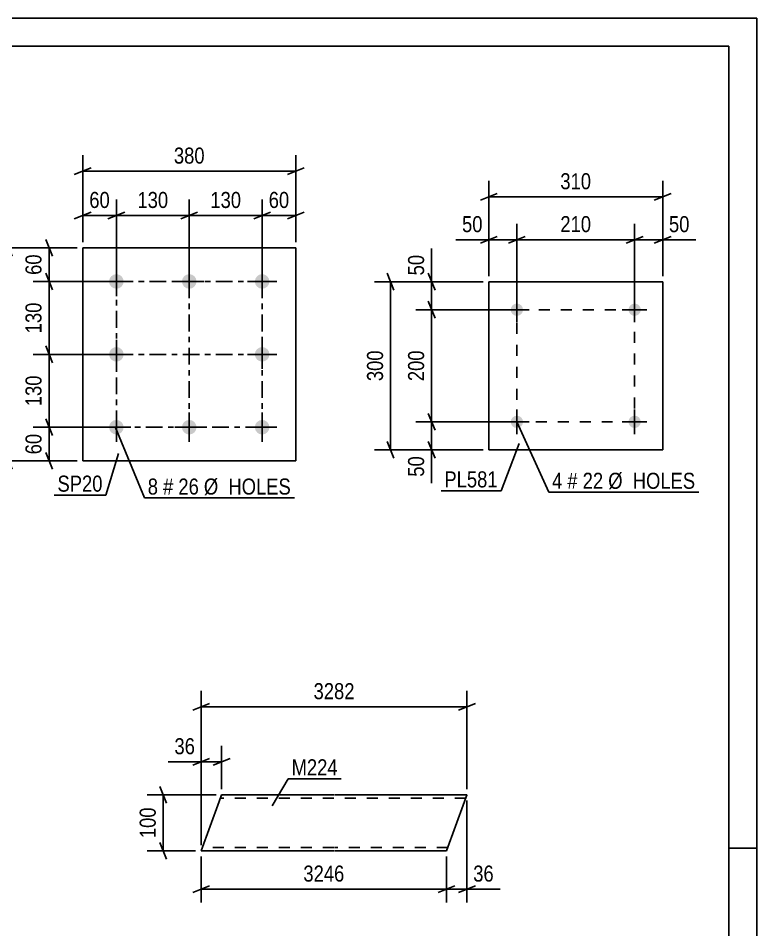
# Model space of a CAD drawing. Header units: millimetres. Extents: x 0 to 420, y 0 to 297.
# Drawn here: x 288.3 to 420, y 134.4 to 297 of the extents above; entities that cross this region are included whole.
import ezdxf

# ---------------------------------------------------------------- set-up
doc = ezdxf.new("R2010")
doc.units = ezdxf.units.MM
doc.linetypes.add('DXK_LINE_DOT2', pattern=[3.9198, 1.9599, -1.9599])
doc.linetypes.add('DXK_LINE_DOT3', pattern=[5.9187, 2.979, -0.9799, 0.9799, -0.9799])
doc.styles.add('Arial Narrow', font='ARIALN.TTF', dxfattribs={"height": 0.2})

# ---------------------------------------------------------------- blocks, each defined once
blk = doc.blocks.new('Unknown-122569099-1133')
at = {"color": 5, "linetype": 'Continuous'}
for p, q in [((420, 297), (0, 297)), ((420, 0), (420, 297)), ((415, 292), (5, 292)), ((415, 5), (415, 292)), ((420, 149), (415, 149))]:
    blk.add_line(p, q, dxfattribs=at)
blk = doc.blocks.new('Part-122569099-7438 - 7432')
at = {"color": 2, "linetype": 'Continuous'}
for p, q in [((337.79, 256.06), (299.79, 256.06)), ((299.79, 218.06), (299.79, 256.06)), ((337.79, 218.06), (337.79, 256.06)), ((337.79, 218.06), (299.79, 218.06))]:
    blk.add_line(p, q, dxfattribs=at)
blk = doc.blocks.new('Bolt-122569099-7471 - 7432')
at = {"linetype": 'Continuous'}
for points in [[(305.79, 251.36, -1), (305.79, 248.76, -1)], [(318.79, 251.36, -1), (318.79, 248.76, -1)], [(331.79, 251.36, -1), (331.79, 248.76, -1)], [(305.79, 238.36, -1), (305.79, 235.76, -1)], [(331.79, 238.36, -1), (331.79, 235.76, -1)], [(305.79, 225.36, -1), (305.79, 222.76, -1)], [(318.79, 225.36, -1), (318.79, 222.76, -1)], [(331.79, 225.36, -1), (331.79, 222.76, -1)]]:
    blk.add_hatch(color=1, dxfattribs=at).paths.add_polyline_path(points)
at = {"color": 1, "linetype": 'Continuous'}
for p, q in [((305.79, 252.66), (305.79, 247.46)), ((318.79, 252.66), (318.79, 247.46)), ((331.79, 252.66), (331.79, 247.46)), ((303.19, 250.06), (308.39, 250.06)), ((316.19, 250.06), (321.39, 250.06)), ((329.19, 250.06), (334.39, 250.06)), ((305.79, 239.66), (305.79, 234.46)), ((331.79, 239.66), (331.79, 234.46)), ((303.19, 237.06), (308.39, 237.06)), ((329.19, 237.06), (334.39, 237.06)), ((305.79, 226.66), (305.79, 221.46)), ((318.79, 226.66), (318.79, 221.46)), ((331.79, 226.66), (331.79, 221.46)), ((303.19, 224.06), (308.39, 224.06)), ((316.19, 224.06), (321.39, 224.06)), ((329.19, 224.06), (334.39, 224.06))]:
    blk.add_line(p, q, dxfattribs=at)
blk = doc.blocks.new('Part-122569099-7159 - 7153')
at = {"color": 2, "linetype": 'Continuous'}
for p, q in [((324.13, 157.32), (324.57, 158.52)), ((324.57, 158.52), (344.57, 158.52)), ((344.67, 158.52), (368.31, 158.52)), ((368.18, 158.17), (367.87, 157.32)), ((368.28, 158.43), (368.18, 158.17)), ((368.31, 158.52), (368.28, 158.43)), ((324.13, 157.32), (320.93, 148.52)), ((364.67, 148.52), (367.87, 157.32)), ((344.57, 148.52), (320.93, 148.52)), ((364.67, 148.52), (344.67, 148.52))]:
    blk.add_line(p, q, dxfattribs=at)
at = {"color": 7, "linetype": 'DXK_LINE_DOT2'}
for p, q in [((344.57, 157.92), (324.35, 157.92)), ((324.54, 158.43), (324.44, 158.17)), ((324.57, 158.52), (324.54, 158.43)), ((368.09, 157.92), (344.67, 157.92)), ((368.31, 158.52), (368.18, 158.17)), ((344.57, 149.12), (321.15, 149.12)), ((364.89, 149.12), (344.67, 149.12))]:
    blk.add_line(p, q, dxfattribs=at)
blk = doc.blocks.new('Part-122569099-1979 - 1925')
at = {"color": 2, "linetype": 'Continuous'}
for p, q in [((403.22, 250.02), (372.22, 250.02)), ((372.22, 250.02), (372.22, 220.02)), ((403.22, 220.02), (403.22, 250.02)), ((372.22, 220.02), (403.22, 220.02))]:
    blk.add_line(p, q, dxfattribs=at)
blk = doc.blocks.new('Bolt-122569099-1959 - 1925')
at = {"linetype": 'Continuous'}
for points in [[(378.32, 245.02, -1), (376.12, 245.02, -1)], [(399.32, 245.02, -1), (397.12, 245.02, -1)]]:
    blk.add_hatch(color=1, dxfattribs=at).paths.add_polyline_path(points)
at = {"color": 1, "linetype": 'Continuous'}
for p, q in [((377.22, 247.22), (377.22, 242.82)), ((398.22, 247.22), (398.22, 242.82)), ((375.02, 245.02), (379.42, 245.02)), ((396.02, 245.02), (400.42, 245.02))]:
    blk.add_line(p, q, dxfattribs=at)
blk = doc.blocks.new('Bolt-122569099-1964 - 1925')
at = {"linetype": 'Continuous'}
for points in [[(378.32, 225.02, -1), (376.12, 225.02, -1)], [(399.32, 225.02, -1), (397.12, 225.02, -1)]]:
    blk.add_hatch(color=1, dxfattribs=at).paths.add_polyline_path(points)
at = {"color": 1, "linetype": 'Continuous'}
for p, q in [((377.22, 227.22), (377.22, 222.82)), ((398.22, 227.22), (398.22, 222.82)), ((375.02, 225.02), (379.42, 225.02)), ((396.02, 225.02), (400.42, 225.02))]:
    blk.add_line(p, q, dxfattribs=at)
blk = doc.blocks.new('Rectangle-122569099-7558 - 7432')
at = {"color": 1, "linetype": 'DXK_LINE_DOT3'}
blk.add_lwpolyline([(305.79, 250.06), (331.79, 250.06), (331.79, 224.06), (305.79, 224.06), (305.79, 250.06)], close=True, dxfattribs=at)
blk = doc.blocks.new('Rectangle-122569099-2088 - 1925')
at = {"color": 1, "linetype": 'DXK_LINE_DOT2'}
blk.add_lwpolyline([(377.22, 245.02), (398.22, 245.02), (398.22, 225.02), (377.22, 225.02), (377.22, 245.02)], close=True, dxfattribs=at)
blk = doc.blocks.new('Line-122569099-7544 - 7432')
at = {"color": 1, "linetype": 'DXK_LINE_DOT3'}
blk.add_line((318.79, 250.06), (318.79, 224.06), dxfattribs=at)
blk = doc.blocks.new('Line-122569099-7551 - 7432')
at = {"color": 1, "linetype": 'DXK_LINE_DOT3'}
blk.add_line((305.79, 237.06), (331.79, 237.06), dxfattribs=at)
blk = doc.blocks.new('StraightDimension-122569099-7494 - 7432')
at = {"color": 7, "linetype": 'Continuous'}
for p, q in [((299.79, 257.06), (299.79, 264.66)), ((305.79, 251.06), (305.79, 264.66)), ((298.29, 261.21), (301.29, 262.41)), ((299.79, 261.81), (305.79, 261.81)), ((307.29, 262.41), (304.29, 261.21))]:
    blk.add_line(p, q, dxfattribs=at)
at = {"color": 0}
blk.add_wipeout([(305.22, 262.56), (305.22, 266.76), (300.36, 266.76), (300.36, 262.56)], dxfattribs=at)
at = {"color": 3, "style": 'Arial Narrow'}
blk.add_text('60', height=2.863, dxfattribs=at).set_placement((300.96, 263.16))
blk = doc.blocks.new('StraightDimension-122569099-7473 - 7432')
at = {"color": 7, "linetype": 'Continuous'}
for p, q in [((299.79, 257.06), (299.79, 272.57)), ((337.79, 257.06), (337.79, 272.57)), ((301.29, 270.32), (298.29, 269.12)), ((336.29, 269.12), (339.29, 270.32)), ((299.79, 269.72), (337.79, 269.72))]:
    blk.add_line(p, q, dxfattribs=at)
at = {"color": 0}
blk.add_wipeout([(322.13, 270.47), (322.13, 274.67), (315.45, 274.67), (315.45, 270.47)], dxfattribs=at)
at = {"color": 3, "style": 'Arial Narrow'}
blk.add_text('380', height=2.863, dxfattribs=at).set_placement((316.05, 271.07))
blk = doc.blocks.new('StraightDimension-122569099-7484 - 7432')
at = {"color": 7, "linetype": 'Continuous'}
for p, q in [((331.79, 251.06), (331.79, 264.66)), ((337.79, 257.06), (337.79, 264.66)), ((330.29, 261.21), (333.29, 262.41)), ((331.79, 261.81), (337.79, 261.81)), ((339.29, 262.41), (336.29, 261.21))]:
    blk.add_line(p, q, dxfattribs=at)
at = {"color": 0}
blk.add_wipeout([(337.22, 262.56), (337.22, 266.76), (332.36, 266.76), (332.36, 262.56)], dxfattribs=at)
at = {"color": 3, "style": 'Arial Narrow'}
blk.add_text('60', height=2.863, dxfattribs=at).set_placement((332.96, 263.16))
blk = doc.blocks.new('StraightDimension-122569099-7504 - 7432')
at = {"color": 7, "linetype": 'Continuous'}
for p, q in [((318.79, 251.06), (318.79, 264.66)), ((331.79, 251.06), (331.79, 264.66)), ((320.29, 262.41), (317.29, 261.21)), ((318.79, 261.81), (331.79, 261.81)), ((330.29, 261.21), (333.29, 262.41))]:
    blk.add_line(p, q, dxfattribs=at)
at = {"color": 0}
blk.add_wipeout([(328.63, 262.56), (328.63, 266.76), (321.95, 266.76), (321.95, 262.56)], dxfattribs=at)
at = {"color": 3, "style": 'Arial Narrow'}
blk.add_text('130', height=2.863, dxfattribs=at).set_placement((322.55, 263.16))
blk = doc.blocks.new('StraightDimension-122569099-7506 - 7432')
at = {"color": 7, "linetype": 'Continuous'}
for p, q in [((305.79, 251.06), (305.79, 264.66)), ((318.79, 251.06), (318.79, 264.66)), ((307.29, 262.41), (304.29, 261.21)), ((305.79, 261.81), (318.79, 261.81)), ((317.29, 261.21), (320.29, 262.41))]:
    blk.add_line(p, q, dxfattribs=at)
at = {"color": 0}
blk.add_wipeout([(315.63, 262.56), (315.63, 266.76), (308.95, 266.76), (308.95, 262.56)], dxfattribs=at)
at = {"color": 3, "style": 'Arial Narrow'}
blk.add_text('130', height=2.863, dxfattribs=at).set_placement((309.55, 263.16))
blk = doc.blocks.new('StraightDimension-122569099-7509 - 7432')
at = {"color": 7, "linetype": 'Continuous'}
for p, q in [((287.22, 254.56), (286.02, 257.56)), ((298.79, 256.06), (283.77, 256.06)), ((286.62, 218.06), (286.62, 256.06)), ((286.02, 219.56), (287.22, 216.56)), ((298.79, 218.06), (283.77, 218.06))]:
    blk.add_line(p, q, dxfattribs=at)
at = {"color": 0}
blk.add_wipeout([(285.87, 240.4), (281.67, 240.4), (281.67, 233.71), (285.87, 233.71)], dxfattribs=at)
at = {"color": 3, "style": 'Arial Narrow'}
blk.add_text('380', height=2.863, rotation=90.0002, dxfattribs=at).set_placement((285.27, 234.31))
blk = doc.blocks.new('StraightDimension-122569099-7520 - 7432')
at = {"color": 7, "linetype": 'Continuous'}
for p, q in [((293.19, 257.56), (294.39, 254.56)), ((298.79, 256.06), (290.94, 256.06)), ((293.79, 250.06), (293.79, 256.06)), ((294.39, 248.56), (293.19, 251.56)), ((304.79, 250.06), (290.94, 250.06))]:
    blk.add_line(p, q, dxfattribs=at)
at = {"color": 0}
blk.add_wipeout([(293.04, 255.48), (288.84, 255.48), (288.84, 250.63), (293.04, 250.63)], dxfattribs=at)
at = {"color": 3, "style": 'Arial Narrow'}
blk.add_text('60', height=2.863, rotation=90.0002, dxfattribs=at).set_placement((292.44, 251.23))
blk = doc.blocks.new('StraightDimension-122569099-7530 - 7432')
at = {"color": 7, "linetype": 'Continuous'}
for p, q in [((293.19, 225.56), (294.39, 222.56)), ((304.79, 224.06), (290.94, 224.06)), ((293.79, 218.06), (293.79, 224.06)), ((294.39, 216.56), (293.19, 219.56)), ((298.79, 218.06), (290.94, 218.06))]:
    blk.add_line(p, q, dxfattribs=at)
at = {"color": 0}
blk.add_wipeout([(293.04, 223.48), (288.84, 223.48), (288.84, 218.63), (293.04, 218.63)], dxfattribs=at)
at = {"color": 3, "style": 'Arial Narrow'}
blk.add_text('60', height=2.863, rotation=90.0002, dxfattribs=at).set_placement((292.44, 219.23))
blk = doc.blocks.new('StraightDimension-122569099-7540 - 7432')
at = {"color": 7, "linetype": 'Continuous'}
for p, q in [((294.39, 248.56), (293.19, 251.56)), ((304.79, 250.06), (290.94, 250.06)), ((293.79, 237.06), (293.79, 250.06)), ((293.19, 238.56), (294.39, 235.56)), ((304.79, 237.06), (290.94, 237.06))]:
    blk.add_line(p, q, dxfattribs=at)
at = {"color": 0}
blk.add_wipeout([(293.04, 246.9), (288.84, 246.9), (288.84, 240.21), (293.04, 240.21)], dxfattribs=at)
at = {"color": 3, "style": 'Arial Narrow'}
blk.add_text('130', height=2.863, rotation=90.0002, dxfattribs=at).set_placement((292.44, 240.81))
blk = doc.blocks.new('StraightDimension-122569099-7542 - 7432')
at = {"color": 7, "linetype": 'Continuous'}
for p, q in [((294.39, 235.56), (293.19, 238.56)), ((304.79, 237.06), (290.94, 237.06)), ((293.79, 224.06), (293.79, 237.06)), ((293.19, 225.56), (294.39, 222.56)), ((304.79, 224.06), (290.94, 224.06))]:
    blk.add_line(p, q, dxfattribs=at)
at = {"color": 0}
blk.add_wipeout([(293.04, 233.9), (288.84, 233.9), (288.84, 227.21), (293.04, 227.21)], dxfattribs=at)
at = {"color": 3, "style": 'Arial Narrow'}
blk.add_text('130', height=2.863, rotation=90.0002, dxfattribs=at).set_placement((292.44, 227.81))
blk = doc.blocks.new('StraightDimension-122569099-7174 - 7153')
at = {"color": 7, "linetype": 'Continuous'}
for p, q in [((368.31, 157.52), (368.31, 139.28)), ((364.67, 147.52), (364.67, 139.28)), ((363.17, 141.08), (366.17, 142.28)), ((364.67, 141.68), (368.31, 141.68)), ((369.81, 142.28), (366.81, 141.08))]:
    blk.add_line(p, q, dxfattribs=at)
at = {"color": 0}
blk.add_wipeout([(373.69, 142.43), (373.69, 146.63), (368.83, 146.63), (368.83, 142.43)], dxfattribs=at)
at = {"color": 7, "linetype": 'Continuous'}
blk.add_line((368.31, 141.68), (374.22, 141.68), dxfattribs=at)
blk.add_line((368.31, 141.68), (374.22, 141.68), dxfattribs=at)
at = {"color": 3, "style": 'Arial Narrow'}
blk.add_text('36', height=2.863, dxfattribs=at).set_placement((369.43, 143.03))
blk = doc.blocks.new('StraightDimension-122569099-7211 - 7153')
at = {"color": 7, "linetype": 'Continuous'}
for p, q in [((313.56, 160.02), (314.76, 157.02)), ((323.57, 158.52), (311.31, 158.52)), ((314.16, 148.52), (314.16, 158.52)), ((314.76, 147.02), (313.56, 150.02)), ((319.93, 148.52), (311.31, 148.52))]:
    blk.add_line(p, q, dxfattribs=at)
at = {"color": 0}
blk.add_wipeout([(313.41, 156.86), (309.21, 156.86), (309.21, 150.18), (313.41, 150.18)], dxfattribs=at)
at = {"color": 3, "style": 'Arial Narrow'}
blk.add_text('100', height=2.863, rotation=90.0002, dxfattribs=at).set_placement((312.81, 150.78))
blk = doc.blocks.new('StraightDimension-122569099-7187 - 7153')
at = {"color": 7, "linetype": 'Continuous'}
for p, q in [((320.93, 149.52), (320.93, 167.24)), ((324.57, 159.52), (324.57, 167.24)), ((319.43, 163.79), (322.43, 164.99)), ((320.93, 164.39), (324.57, 164.39)), ((326.07, 164.99), (323.07, 163.79))]:
    blk.add_line(p, q, dxfattribs=at)
at = {"color": 0}
blk.add_wipeout([(320.41, 165.14), (320.41, 169.34), (315.55, 169.34), (315.55, 165.14)], dxfattribs=at)
at = {"color": 7, "linetype": 'Continuous'}
blk.add_line((320.93, 164.39), (315.02, 164.39), dxfattribs=at)
blk.add_line((320.93, 164.39), (315.02, 164.39), dxfattribs=at)
at = {"color": 3, "style": 'Arial Narrow'}
blk.add_text('36', height=2.863, dxfattribs=at).set_placement((316.15, 165.74))
blk = doc.blocks.new('StraightDimension-122569099-7162 - 7153')
at = {"color": 7, "linetype": 'Continuous'}
for p, q in [((320.93, 147.52), (320.93, 139.28)), ((364.67, 147.52), (364.67, 139.28)), ((322.43, 142.28), (319.43, 141.08)), ((320.93, 141.68), (364.67, 141.68)), ((363.17, 141.08), (366.17, 142.28))]:
    blk.add_line(p, q, dxfattribs=at)
at = {"color": 0}
blk.add_wipeout([(347.06, 142.43), (347.06, 146.63), (338.54, 146.63), (338.54, 142.43)], dxfattribs=at)
at = {"color": 3, "style": 'Arial Narrow'}
blk.add_text('3246', height=2.863, dxfattribs=at).set_placement((339.14, 143.03))
blk = doc.blocks.new('StraightDimension-122569099-7200 - 7153')
at = {"color": 7, "linetype": 'Continuous'}
for p, q in [((320.93, 149.52), (320.93, 177.06)), ((368.31, 159.52), (368.31, 177.06)), ((322.43, 174.81), (319.43, 173.61)), ((320.93, 174.21), (368.31, 174.21)), ((366.81, 173.61), (369.81, 174.81))]:
    blk.add_line(p, q, dxfattribs=at)
at = {"color": 0}
blk.add_wipeout([(348.88, 174.96), (348.88, 179.16), (340.36, 179.16), (340.36, 174.96)], dxfattribs=at)
at = {"color": 3, "style": 'Arial Narrow'}
blk.add_text('3282', height=2.863, dxfattribs=at).set_placement((340.96, 175.56))
blk = doc.blocks.new('StraightDimension-122569099-1981 - 1925')
at = {"color": 7, "linetype": 'Continuous'}
for p, q in [((398.22, 246.02), (398.22, 260.35)), ((403.22, 251.02), (403.22, 260.35)), ((396.72, 256.9), (399.72, 258.1)), ((398.22, 257.5), (403.22, 257.5)), ((404.72, 258.1), (401.72, 256.9))]:
    blk.add_line(p, q, dxfattribs=at)
at = {"color": 0}
blk.add_wipeout([(408.6, 258.25), (408.6, 262.45), (403.74, 262.45), (403.74, 258.25)], dxfattribs=at)
at = {"color": 7, "linetype": 'Continuous'}
blk.add_line((403.22, 257.5), (409.12, 257.5), dxfattribs=at)
blk.add_line((403.22, 257.5), (409.12, 257.5), dxfattribs=at)
at = {"color": 3, "style": 'Arial Narrow'}
blk.add_text('50', height=2.863, dxfattribs=at).set_placement((404.34, 258.85))
blk = doc.blocks.new('StraightDimension-122569099-1994 - 1925')
at = {"color": 7, "linetype": 'Continuous'}
for p, q in [((377.22, 246.02), (377.22, 260.35)), ((398.22, 246.02), (398.22, 260.35)), ((378.72, 258.1), (375.72, 256.9)), ((377.22, 257.5), (398.22, 257.5)), ((396.72, 256.9), (399.72, 258.1))]:
    blk.add_line(p, q, dxfattribs=at)
at = {"color": 0}
blk.add_wipeout([(391.06, 258.25), (391.06, 262.45), (384.37, 262.45), (384.37, 258.25)], dxfattribs=at)
at = {"color": 3, "style": 'Arial Narrow'}
blk.add_text('210', height=2.863, dxfattribs=at).set_placement((384.97, 258.85))
blk = doc.blocks.new('StraightDimension-122569099-2067 - 1925')
at = {"color": 7, "linetype": 'Continuous'}
for p, q in [((355.3, 248.52), (354.1, 251.52)), ((371.22, 250.02), (351.85, 250.02)), ((354.7, 220.02), (354.7, 250.02)), ((354.1, 221.52), (355.3, 218.52)), ((371.22, 220.02), (351.85, 220.02))]:
    blk.add_line(p, q, dxfattribs=at)
at = {"color": 0}
blk.add_wipeout([(353.95, 238.36), (349.75, 238.36), (349.75, 231.68), (353.95, 231.68)], dxfattribs=at)
at = {"color": 3, "style": 'Arial Narrow'}
blk.add_text('300', height=2.863, rotation=90.0002, dxfattribs=at).set_placement((353.35, 232.28))
blk = doc.blocks.new('StraightDimension-122569099-2010 - 1925')
at = {"color": 7, "linetype": 'Continuous'}
for p, q in [((372.22, 251.02), (372.22, 260.35)), ((377.22, 246.02), (377.22, 260.35)), ((370.72, 256.9), (373.72, 258.1)), ((372.22, 257.5), (377.22, 257.5)), ((378.72, 258.1), (375.72, 256.9))]:
    blk.add_line(p, q, dxfattribs=at)
at = {"color": 0}
blk.add_wipeout([(371.69, 258.25), (371.69, 262.45), (366.84, 262.45), (366.84, 258.25)], dxfattribs=at)
at = {"color": 7, "linetype": 'Continuous'}
blk.add_line((372.22, 257.5), (366.31, 257.5), dxfattribs=at)
blk.add_line((372.22, 257.5), (366.31, 257.5), dxfattribs=at)
at = {"color": 3, "style": 'Arial Narrow'}
blk.add_text('50', height=2.863, dxfattribs=at).set_placement((367.44, 258.85))
blk = doc.blocks.new('StraightDimension-122569099-2024 - 1925')
at = {"color": 7, "linetype": 'Continuous'}
for p, q in [((361.42, 226.52), (362.62, 223.52)), ((376.22, 225.02), (359.17, 225.02)), ((362.02, 220.02), (362.02, 225.02)), ((362.62, 218.52), (361.42, 221.52)), ((371.22, 220.02), (359.17, 220.02))]:
    blk.add_line(p, q, dxfattribs=at)
at = {"color": 0}
blk.add_wipeout([(361.27, 219.49), (357.07, 219.49), (357.07, 214.64), (361.27, 214.64)], dxfattribs=at)
at = {"color": 7, "linetype": 'Continuous'}
blk.add_line((362.02, 220.02), (362.02, 214.11), dxfattribs=at)
blk.add_line((362.02, 220.02), (362.02, 214.11), dxfattribs=at)
at = {"color": 3, "style": 'Arial Narrow'}
blk.add_text('50', height=2.863, rotation=90.0002, dxfattribs=at).set_placement((360.67, 215.24))
blk = doc.blocks.new('StraightDimension-122569099-2037 - 1925')
at = {"color": 7, "linetype": 'Continuous'}
for p, q in [((362.62, 243.52), (361.42, 246.52)), ((376.22, 245.02), (359.17, 245.02)), ((362.02, 225.02), (362.02, 245.02)), ((361.42, 226.52), (362.62, 223.52)), ((376.22, 225.02), (359.17, 225.02))]:
    blk.add_line(p, q, dxfattribs=at)
at = {"color": 0}
blk.add_wipeout([(361.27, 238.36), (357.07, 238.36), (357.07, 231.68), (361.27, 231.68)], dxfattribs=at)
at = {"color": 3, "style": 'Arial Narrow'}
blk.add_text('200', height=2.863, rotation=90.0002, dxfattribs=at).set_placement((360.67, 232.28))
blk = doc.blocks.new('StraightDimension-122569099-2053 - 1925')
at = {"color": 7, "linetype": 'Continuous'}
for p, q in [((361.42, 251.52), (362.62, 248.52)), ((371.22, 250.02), (359.17, 250.02)), ((362.02, 245.02), (362.02, 250.02)), ((362.62, 243.52), (361.42, 246.52)), ((376.22, 245.02), (359.17, 245.02))]:
    blk.add_line(p, q, dxfattribs=at)
at = {"color": 0}
blk.add_wipeout([(361.27, 255.4), (357.07, 255.4), (357.07, 250.54), (361.27, 250.54)], dxfattribs=at)
at = {"color": 7, "linetype": 'Continuous'}
blk.add_line((362.02, 250.02), (362.02, 255.93), dxfattribs=at)
blk.add_line((362.02, 250.02), (362.02, 255.93), dxfattribs=at)
at = {"color": 3, "style": 'Arial Narrow'}
blk.add_text('50', height=2.863, rotation=90.0002, dxfattribs=at).set_placement((360.67, 251.14))
blk = doc.blocks.new('StraightDimension-122569099-2078 - 1925')
at = {"color": 7, "linetype": 'Continuous'}
for p, q in [((372.22, 251.02), (372.22, 268)), ((403.22, 251.02), (403.22, 268)), ((373.72, 265.75), (370.72, 264.55)), ((372.22, 265.15), (403.22, 265.15)), ((401.72, 264.55), (404.72, 265.75))]:
    blk.add_line(p, q, dxfattribs=at)
at = {"color": 0}
blk.add_wipeout([(391.06, 265.9), (391.06, 270.1), (384.37, 270.1), (384.37, 265.9)], dxfattribs=at)
at = {"color": 3, "style": 'Arial Narrow'}
blk.add_text('310', height=2.863, dxfattribs=at).set_placement((384.97, 266.5))
blk = doc.blocks.new('Mark-122569099-7434 - 7432')
at = {"color": 0}
blk.add_wipeout([(303.33, 212.57), (303.33, 215.57), (295.29, 215.57), (295.29, 212.57)], dxfattribs=at)
blk.add_wipeout([(303.33, 212.57), (303.33, 215.57), (295.29, 215.57), (295.29, 212.57)], dxfattribs=at)
at = {"color": 30, "linetype": 'Continuous'}
for p in [(306.16, 219.38), (294.69, 211.97)]:
    blk.add_line(p, (303.93, 211.97), dxfattribs=at)
at = {"color": 3, "style": 'Arial Narrow'}
blk.add_text('SP20', height=2.863, dxfattribs=at).set_placement((295.29, 212.57))
blk = doc.blocks.new('Mark-122569099-7467 - 7432')
at = {"color": 0}
for points in [[(313.22, 212.05), (313.22, 215.05), (311.39, 215.05), (311.39, 212.05)], [(315.95, 212.05), (315.95, 215.05), (314.12, 215.05), (314.12, 212.05)], [(320.5, 212.05), (320.5, 215.05), (316.85, 215.05), (316.85, 212.05)], [(336.93, 212.05), (336.93, 215.05), (321.4, 215.05), (321.4, 212.05)]]:
    blk.add_wipeout(points, dxfattribs=at)
for points in [[(313.22, 212.05), (313.22, 215.05), (311.39, 215.05), (311.39, 212.05)], [(315.95, 212.05), (315.95, 215.05), (314.12, 215.05), (314.12, 212.05)], [(320.5, 212.05), (320.5, 215.05), (316.85, 215.05), (316.85, 212.05)], [(336.93, 212.05), (336.93, 215.05), (321.4, 215.05), (321.4, 212.05)]]:
    blk.add_wipeout(points, dxfattribs=at)
at = {"color": 7, "linetype": 'Continuous'}
for p, q in [((305.56, 224.16), (310.79, 211.45)), ((310.79, 211.45), (337.53, 211.45))]:
    blk.add_line(p, q, dxfattribs=at)
at = {"color": 3, "style": 'Arial Narrow'}
for s, height, p in [('8', 2.86, (311.39, 212.05)), ('#', 2.86, (314.12, 212.05)), ('26', 2.863, (316.85, 212.05)), ('Ø  HOLES', 2.863, (321.4, 212.05))]:
    blk.add_text(s, height=height, dxfattribs=at).set_placement(p)
blk = doc.blocks.new('Mark-122569099-7155 - 7153')
at = {"color": 0}
blk.add_wipeout([(345.26, 161.98), (345.26, 164.98), (337.04, 164.98), (337.04, 161.98)], dxfattribs=at)
blk.add_wipeout([(345.26, 161.98), (345.26, 164.98), (337.04, 164.98), (337.04, 161.98)], dxfattribs=at)
at = {"color": 30, "linetype": 'Continuous'}
for p, q in [((333.6, 156.54), (336.44, 161.38)), ((336.44, 161.38), (345.86, 161.38))]:
    blk.add_line(p, q, dxfattribs=at)
at = {"color": 3, "style": 'Arial Narrow'}
blk.add_text('M224', height=2.863, dxfattribs=at).set_placement((337.04, 161.98))
blk = doc.blocks.new('Mark-122569099-1975 - 1925')
at = {"color": 0}
blk.add_wipeout([(373.79, 213.33), (373.79, 216.33), (364.29, 216.33), (364.29, 213.33)], dxfattribs=at)
blk.add_wipeout([(373.79, 213.33), (373.79, 216.33), (364.29, 216.33), (364.29, 213.33)], dxfattribs=at)
at = {"color": 30, "linetype": 'Continuous'}
for p in [(377.61, 221.17), (363.69, 212.73)]:
    blk.add_line(p, (374.39, 212.73), dxfattribs=at)
at = {"color": 3, "style": 'Arial Narrow'}
blk.add_text('PL581', height=2.863, dxfattribs=at).set_placement((364.29, 213.33))
blk = doc.blocks.new('MarkSet-122569099-2136 - 1925')
at = {"color": 0}
for points in [[(385.32, 213.08), (385.32, 216.08), (383.5, 216.08), (383.5, 213.08)], [(388.05, 213.08), (388.05, 216.08), (386.22, 216.08), (386.22, 213.08)], [(392.61, 213.08), (392.61, 216.08), (388.95, 216.08), (388.95, 213.08)], [(409.04, 213.08), (409.04, 216.08), (393.51, 216.08), (393.51, 213.08)]]:
    blk.add_wipeout(points, dxfattribs=at)
for points in [[(385.32, 213.08), (385.32, 216.08), (383.5, 216.08), (383.5, 213.08)], [(388.05, 213.08), (388.05, 216.08), (386.22, 216.08), (386.22, 213.08)], [(392.61, 213.08), (392.61, 216.08), (388.95, 216.08), (388.95, 213.08)], [(409.04, 213.08), (409.04, 216.08), (393.51, 216.08), (393.51, 213.08)]]:
    blk.add_wipeout(points, dxfattribs=at)
at = {"color": 7, "linetype": 'Continuous'}
for p, q in [((377.22, 225.02), (382.9, 212.48)), ((382.9, 212.48), (409.64, 212.48))]:
    blk.add_line(p, q, dxfattribs=at)
at = {"color": 3, "style": 'Arial Narrow'}
for s, height, p in [('4', 2.86, (383.5, 213.08)), ('#', 2.86, (386.22, 213.08)), ('22', 2.863, (388.95, 213.08)), ('Ø  HOLES', 2.863, (393.51, 213.08))]:
    blk.add_text(s, height=height, dxfattribs=at).set_placement(p)

msp = doc.modelspace()

# ---------------------------------------------------------------- block references
for name in ['Unknown-122569099-1133', 'Part-122569099-7438 - 7432', 'Bolt-122569099-7471 - 7432', 'Rectangle-122569099-7558 - 7432', 'Line-122569099-7544 - 7432', 'Part-122569099-1979 - 1925', 'Bolt-122569099-1959 - 1925', 'Rectangle-122569099-2088 - 1925', 'Line-122569099-7551 - 7432', 'Bolt-122569099-1964 - 1925', 'Part-122569099-7159 - 7153']:
    msp.add_blockref(name, (0, 0))

# ---------------------------------------------------------------- next in the draw order: block references
for name in ['StraightDimension-122569099-7494 - 7432', 'StraightDimension-122569099-1981 - 1925', 'StraightDimension-122569099-2067 - 1925', 'StraightDimension-122569099-7211 - 7153', 'StraightDimension-122569099-7174 - 7153']:
    msp.add_blockref(name, (0, 0))

# ---------------------------------------------------------------- next in the draw order: block references
for name in ['StraightDimension-122569099-7473 - 7432', 'StraightDimension-122569099-1994 - 1925', 'StraightDimension-122569099-2024 - 1925', 'StraightDimension-122569099-7187 - 7153', 'StraightDimension-122569099-7162 - 7153']:
    msp.add_blockref(name, (0, 0))

# ---------------------------------------------------------------- next in the draw order: block references
for name in ['StraightDimension-122569099-7484 - 7432', 'StraightDimension-122569099-2010 - 1925', 'StraightDimension-122569099-7509 - 7432', 'Mark-122569099-1975 - 1925', 'StraightDimension-122569099-7200 - 7153']:
    msp.add_blockref(name, (0, 0))

# ---------------------------------------------------------------- next in the draw order: block references
for name in ['StraightDimension-122569099-7504 - 7432', 'StraightDimension-122569099-2037 - 1925', 'StraightDimension-122569099-7530 - 7432', 'MarkSet-122569099-2136 - 1925', 'Mark-122569099-7155 - 7153']:
    msp.add_blockref(name, (0, 0))

# ---------------------------------------------------------------- next in the draw order: block references
for name in ['StraightDimension-122569099-7506 - 7432', 'StraightDimension-122569099-2053 - 1925', 'Mark-122569099-7434 - 7432']:
    msp.add_blockref(name, (0, 0))

# ---------------------------------------------------------------- next in the draw order: block references
for name in ['StraightDimension-122569099-2078 - 1925', 'StraightDimension-122569099-7520 - 7432']:
    msp.add_blockref(name, (0, 0))

# ---------------------------------------------------------------- next in the draw order: block references
msp.add_blockref('StraightDimension-122569099-7540 - 7432', (0, 0))

# ---------------------------------------------------------------- next in the draw order: block references
msp.add_blockref('StraightDimension-122569099-7542 - 7432', (0, 0))

# ---------------------------------------------------------------- next in the draw order: block references
msp.add_blockref('Mark-122569099-7467 - 7432', (0, 0))

doc.saveas('drawing.dxf')
